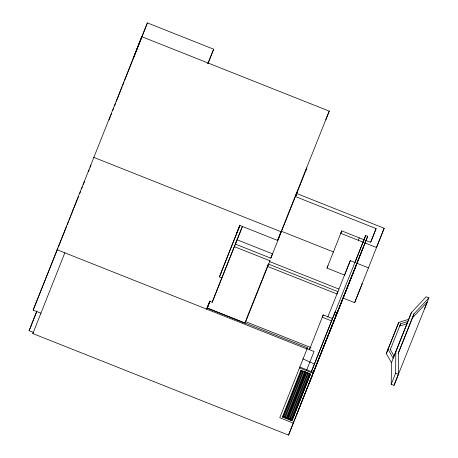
<?xml version="1.0" encoding="UTF-8"?>
<svg xmlns="http://www.w3.org/2000/svg" width="458" height="458" viewBox="0 0 458 458"><rect width="100%" height="100%" fill="white"/><g stroke="black" fill="none" stroke-linecap="round" stroke-linejoin="round"><path stroke-width="0.69" d="M398.294 353.204L412.355 317.989L427.28 301.971L393.995 385.373L391.235 384.279L391.441 362.684L411.399 312.596L426.14 296.778L428.9 297.872L424.509 308.955M391.235 384.279L395.626 373.196L395.827 351.601M393.995 385.373L398.386 374.295L398.592 352.431L413.975 313.89L428.9 297.872M40.928 313.192L33.165 310.106L141.82 36.703L329.239 111.134L325.798 119.824M141.82 36.703L133.198 58.481L147.407 22.9L213.646 49.206L207.898 63.731M108.964 119.99L110.281 116.664M110.807 115.336L111.597 113.344M112.651 110.681L113.441 108.689M114.494 106.027L115.548 103.365M116.338 101.373L122.131 86.739M122.658 85.411L123.975 82.085M124.496 80.757L147.407 22.9M33.755 332.554L29.1 330.705L36.909 310.988M311.177 371.988L365.673 235.486L367.7 236.288L288.523 435.1L32.861 333.567L64.83 252.816M242.482 226.178L221.838 277.874L219.411 276.907L239.797 225.422L277.634 240.45L329.239 111.134M207.033 308.669L209.907 301.416M209.907 301.026L206.65 309.139L209.735 301.353L212.163 302.314L221.838 277.874M242.414 226.515L235.401 244.108L270.815 258.169L297.442 191.444L295.736 195.755M277.634 240.45L281.075 231.754L93.655 157.323M267.712 265.795L268.405 264.048L337.947 291.666L337.025 293.99L267.483 266.379M270.815 258.169L272.521 253.858L237.112 239.792M234.141 246.559L269.985 260.791L269.67 261.587L338.966 289.107M355.173 262.577L350.29 260.642L344.571 275.086L326.989 268.102L341.731 230.878L364.631 239.975M207.125 307.959L307.461 347.811L279.769 417.748L293.269 423.112M282.431 416.935L282.781 416.059L292.233 419.814L291.889 420.69L282.431 416.935L300.975 370.104M332.657 318.619L323.199 314.864L309.408 349.683L310.347 347.336M301.404 370.499L282.935 417.135L283.21 416.454M283.582 417.393L302.051 370.757M302.921 371.106L284.458 417.736L284.727 417.061L285.374 417.312L285.105 417.994L303.568 371.358M304.547 371.747L286.084 418.383L286.353 417.702M305.452 371.352L286.731 418.641L287 417.959M306.127 372.377L287.664 419.013L287.933 418.331L288.58 418.589L288.311 419.265L306.774 372.635M307.959 372.343L289.233 419.631L289.502 418.955L290.149 419.213L289.88 419.889L308.343 373.259M309.236 373.608L290.767 420.244L291.036 419.562L291.683 419.82M291.414 420.501L309.883 373.865M291.889 420.69L310.341 374.077L300.889 370.322M292.118 420.106L310.392 373.957M354.979 262.503L365.673 235.486M288.523 435.1L314.64 369.188M296.532 414.925L326.88 338.525M308.715 384.411L339.04 308.068M329.783 331.46L351.074 277.937M342.046 300.746L363.102 247.818M370.9 241.732L376.098 228.599L295.513 196.596L306.854 167.966L305.635 171.023M343.214 298.129L354.641 302.664L384.165 228.261L296.732 193.539L295.754 195.984M391.441 362.684L386.323 353.576L388.052 349.202L398.752 322.409L408.748 319.306L411.399 312.596M398.752 322.409L386.323 353.576M407.866 321.51L400.641 323.754L399.737 326.039L406.962 323.795L408.748 319.306M398.128 353.599L398.592 352.431M412.355 317.989L413.975 313.89M33.165 310.106L58.006 247.893M58.538 246.57L66.731 226.052M67.257 224.729L68.58 221.42M69.106 220.092L70.429 216.783M70.956 215.46L77.299 199.574M77.831 198.251L78.621 196.264M79.681 193.619L80.471 191.633M81.53 188.988L82.32 187.001M83.379 184.351L84.438 181.706M88.4 171.779L89.196 169.792M90.249 167.147L91.045 165.161M29.1 330.705L36.783 311.463M32.861 333.567L33.331 332.388M207.858 63.702L213.646 49.206M236.483 233.832L239.912 225.239M219.411 276.907L239.786 225.794M220.321 274.84L220.848 273.518M221.294 272.516L221.821 271.188M210.067 301.066L207.228 308.177L245.064 323.205L269.985 260.791M212.163 302.314L235.922 242.803M245.706 320.903L268.405 264.048M341.731 230.878L340.763 233.305L363.532 242.345M326.989 268.102L327.957 265.68M307.461 347.811L306.992 348.99L57.067 249.736M323.199 314.864L322.266 317.211L331.718 320.966M358.351 240.284L359.318 237.862M287.292 418.601L305.83 372.188M306.625 370.196L314.045 351.521L306.786 348.641M327.739 317.125L350.29 260.642M292.381 419.459L310.415 374.278M311.474 371.633L335.159 311.904L337.185 312.711M337.031 313.112L367.7 236.288M326.491 339.727L357.16 262.898M376.098 228.599L370.614 242.345L365.959 240.502M384.165 228.261L376.487 247.492L364.826 242.86M354.641 302.664L362.318 283.439M390.239 349.826L400.641 323.754M394.189 355.774L406.962 323.795M281.252 231.204L333.75 252.055M357.005 263.304L368.432 267.844M334.225 314.251L336.246 315.052L313.009 373.264L299.503 367.9L299.853 367.024L313.358 372.388M395.626 373.196L398.386 374.295M245.442 321.562L311.022 347.605M314.68 364.179L302.749 358.78M390.353 349.523L394.052 356.101L393.17 358.305L388.052 349.202"/></g></svg>
